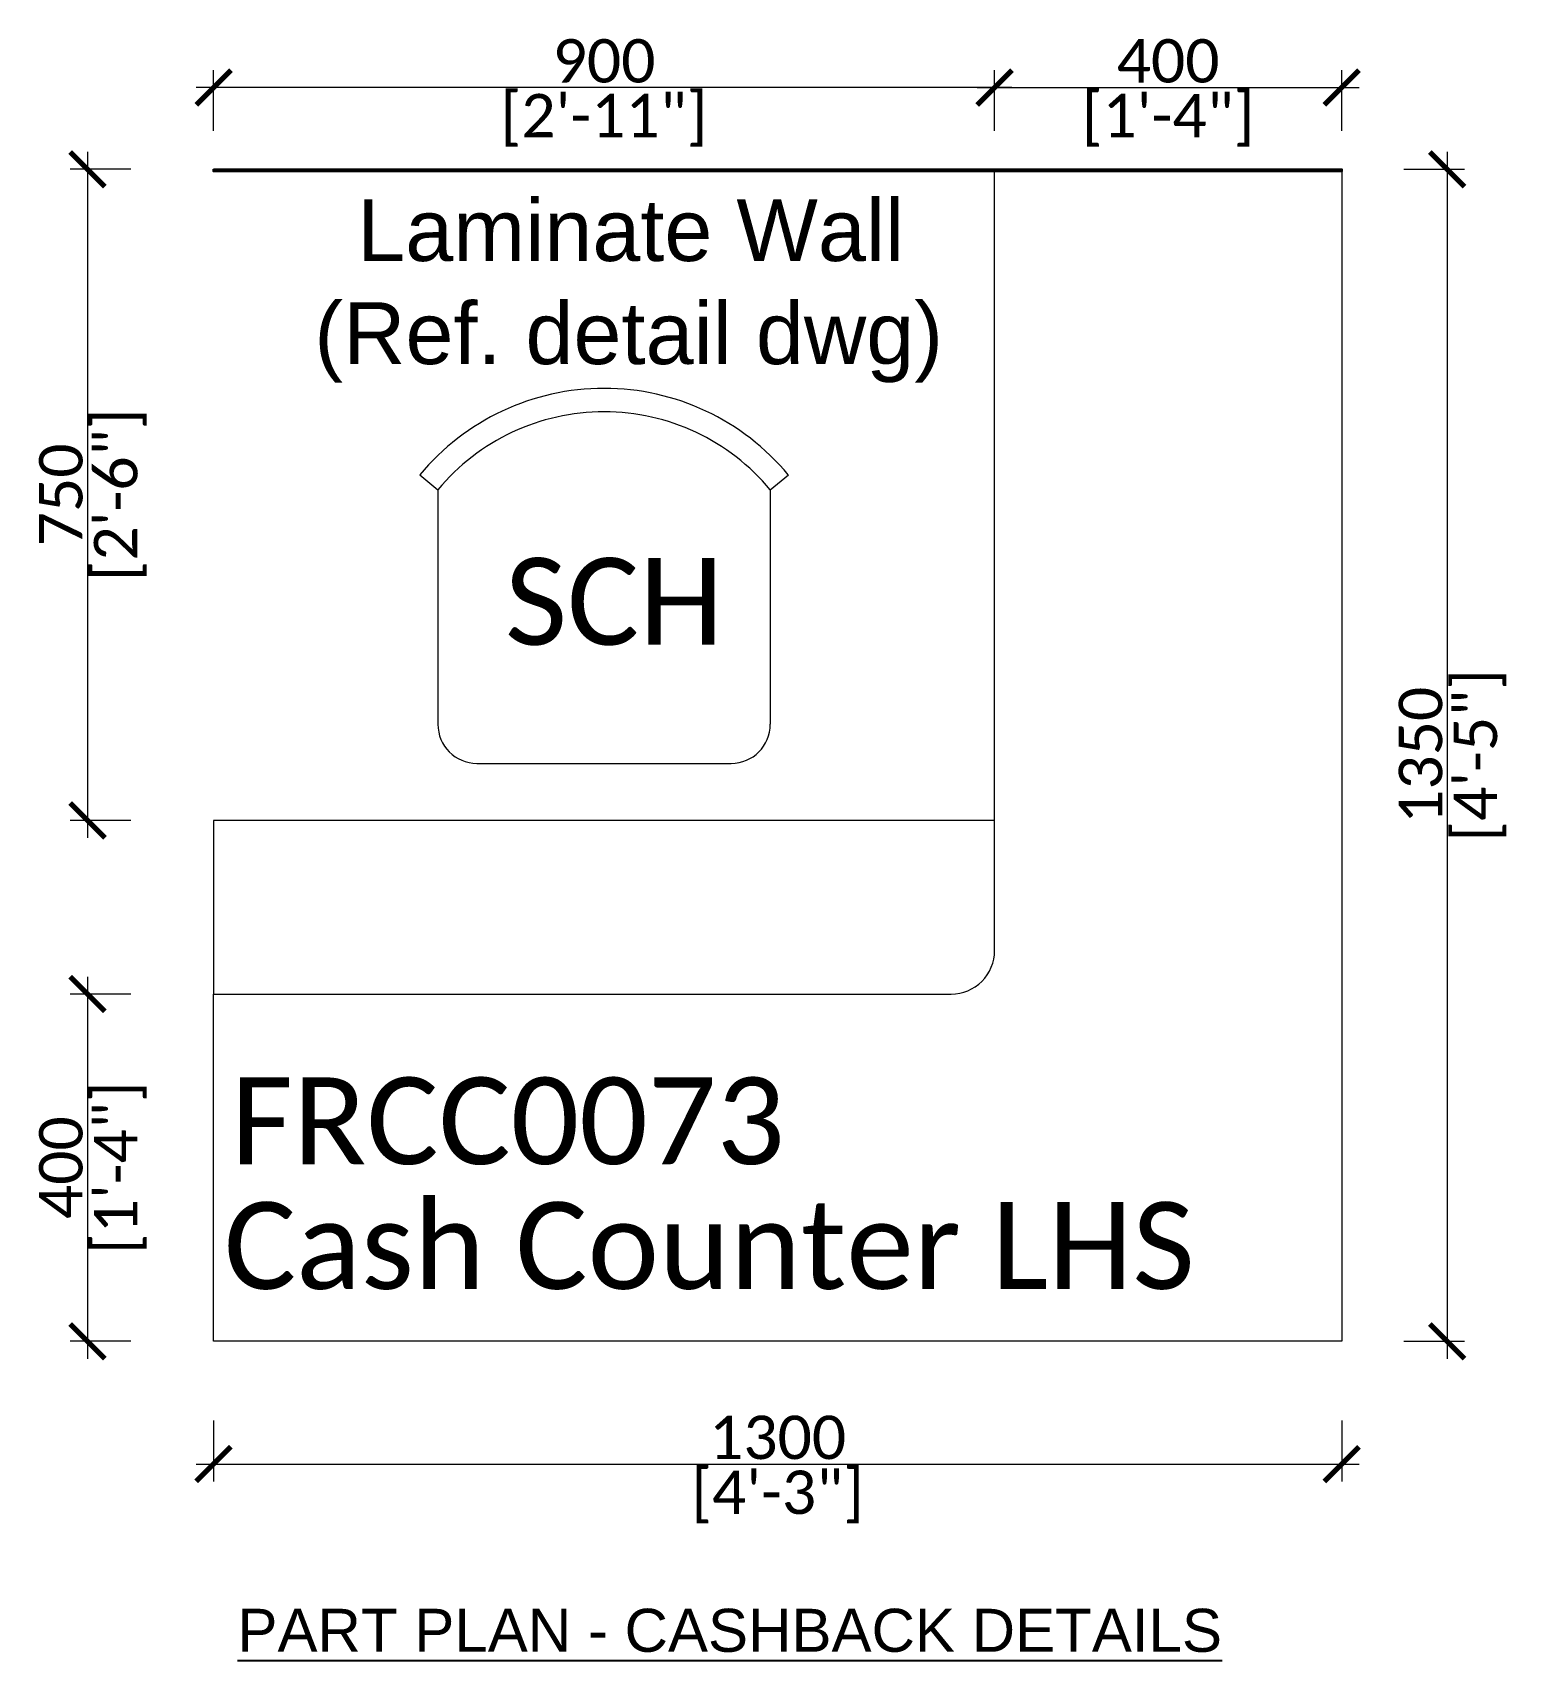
# Model space of a CAD drawing. Header units: millimetres. Extents: x 344 to 2045, y 166 to 2041.
import ezdxf

# ---------------------------------------------------------------- set-up
doc = ezdxf.new("R2010")
doc.units = ezdxf.units.MM
doc.layers.add('Fourniture', color=34, linetype='Continuous')
doc.layers.add('Text (Notes)', color=95, linetype='Continuous')
for name, color, linetype, lineweight in [('hacth', 253, 'Continuous', 13), ('Reference lines', 252, 'Continuous', 0), ('Text 1', 7, 'Continuous', 30)]:
    doc.layers.add(name, color=color, linetype=linetype, lineweight=lineweight)
doc.styles.add('arial', font='ARIALN.TTF', dxfattribs={"height": 300})
doc.styles.get("Standard").update_dxf_attribs({"font": 'arial.ttf'})
doc.styles.add('TEXT-50', font='calibril.ttf', dxfattribs={"height": 50})
doc.styles.add('TITAN', font='Cambria Math.ttf')
doc.dimstyles.new('DIM-50', dxfattribs={"dimtxt": 50, "dimasz": 40, "dimexe": 20, "dimexo": 0.0625, "dimgap": 5, "dimtad": 1, "dimdec": 0, "dimzin": 0, "dimdsep": 46, "dimtxsty": 'TEXT-50', "dimblk": 'ARCHTICK', "dimcen": 0.09, "dimdle": 20, "dimclrd": 150, "dimclre": 8, "dimclrt": 7, "dimadec": 0, "dimazin": 0, "dimtfac": 1, "dimtdec": 0, "dimtofl": 0, "dimtmove": 0, "dimatfit": 3, "dimldrblk": 'OPEN30', "dimfxl": 50, "dimfxlon": 1, "dimtolj": 1, "dimtzin": 0, "dimlwd": 5, "dimlwe": 0, "dimarcsym": 0})

# ---------------------------------------------------------------- blocks, each defined once
blk = doc.blocks.new('_ArchTick')
at = {"color": 0, "linetype": 'ByBlock', "const_width": 0.15}
blk.add_lwpolyline([(-0.5, -0.5), (0.5, 0.5)], dxfattribs=at)
blk = doc.blocks.new('*D11')
at = {"color": 8, "linetype": 'Continuous', "lineweight": 0, "ltscale": 0.5, "transparency": 16777216}
for p, q in [((1452.8, 1928.1), (1452.8, 1998.1)), ((1852.8, 1928.1), (1852.8, 1998.1))]:
    blk.add_line(p, q, dxfattribs=at)
at = {"color": 150, "linetype": 'Continuous', "lineweight": 5, "ltscale": 0.5, "transparency": 16777216}
blk.add_line((1432.8, 1978.1), (1872.8, 1978.1), dxfattribs=at)
at = {"layer": 'Defpoints', "color": 0, "linetype": 'Continuous', "ltscale": 0.5, "transparency": 16777216}
for p in [(1852.8, 1978.1), (1452.8, 1883.9), (1852.8, 1883.9)]:
    blk.add_point(p, dxfattribs=at)
at = {"color": 150, "linetype": 'Continuous', "lineweight": 5, "ltscale": 0.5, "transparency": 16777216, "xscale": 40, "yscale": 40, "zscale": 40, "rotation": 180}
blk.add_blockref('_ArchTick', (1452.8, 1978.1), dxfattribs=at)
at = {"color": 150, "linetype": 'Continuous', "lineweight": 5, "ltscale": 0.5, "transparency": 16777216, "xscale": 40, "yscale": 40, "zscale": 40}
blk.add_blockref('_ArchTick', (1852.8, 1978.1), dxfattribs=at)
at = {"color": 7, "linetype": 'Continuous', "lineweight": 0, "ltscale": 0.5, "transparency": 16777216, "char_height": 50, "attachment_point": 5, "style": 'TEXT-50'}
for s, insert in [('\\A1;400', (1652.8, 2008.6)), ('\\A1;[1\'-4"]', (1652.8, 1940.4))]:
    blk.add_mtext(s, dxfattribs=dict(at, insert=insert))
blk = doc.blocks.new('_Open30')
at = {"color": 0, "linetype": 'ByBlock', "lineweight": -2}
for p, q in [((-1, 0.268), (0, 0)), ((0, 0), (-1, -0.268)), ((0, 0), (-1, 0))]:
    blk.add_line(p, q, dxfattribs=at)
blk = doc.blocks.new('*D12')
at = {"color": 8, "linetype": 'Continuous', "lineweight": 0, "ltscale": 0.5, "transparency": 16777216}
for p, q in [((552.8, 442.5), (552.8, 372.5)), ((1852.8, 442.5), (1852.8, 372.5))]:
    blk.add_line(p, q, dxfattribs=at)
at = {"color": 150, "linetype": 'Continuous', "lineweight": 5, "ltscale": 0.5, "transparency": 16777216}
blk.add_line((532.8, 392.5), (1872.8, 392.5), dxfattribs=at)
at = {"layer": 'Defpoints', "color": 0, "linetype": 'Continuous', "ltscale": 0.5, "transparency": 16777216}
for p in [(1852.8, 733.9), (552.8, 533.9), (1852.8, 392.5)]:
    blk.add_point(p, dxfattribs=at)
at = {"color": 150, "linetype": 'Continuous', "lineweight": 5, "ltscale": 0.5, "transparency": 16777216, "xscale": 40, "yscale": 40, "zscale": 40, "rotation": 180}
blk.add_blockref('_ArchTick', (552.8, 392.5), dxfattribs=at)
at = {"color": 150, "linetype": 'Continuous', "lineweight": 5, "ltscale": 0.5, "transparency": 16777216, "xscale": 40, "yscale": 40, "zscale": 40}
blk.add_blockref('_ArchTick', (1852.8, 392.5), dxfattribs=at)
at = {"color": 7, "linetype": 'Continuous', "lineweight": 0, "ltscale": 0.5, "transparency": 16777216, "char_height": 50, "attachment_point": 5, "style": 'TEXT-50'}
for s, insert in [('\\A1;1300', (1202.8, 423)), ('\\A1;[4\'-3"]', (1202.8, 354.7))]:
    blk.add_mtext(s, dxfattribs=dict(at, insert=insert))
blk = doc.blocks.new('*D13')
at = {"color": 150, "linetype": 'Continuous', "lineweight": 5, "ltscale": 0.5, "transparency": 16777216}
blk.add_line((407.6, 1903.9), (407.6, 1113.9), dxfattribs=at)
at = {"color": 8, "linetype": 'Continuous', "lineweight": 0, "ltscale": 0.5, "transparency": 16777216}
for p, q in [((457.6, 1883.9), (387.6, 1883.9)), ((457.6, 1133.9), (387.6, 1133.9))]:
    blk.add_line(p, q, dxfattribs=at)
at = {"layer": 'Defpoints', "color": 0, "linetype": 'Continuous', "ltscale": 0.5, "transparency": 16777216}
for p in [(552.9, 1883.9), (407.6, 1133.9), (552.8, 1133.9)]:
    blk.add_point(p, dxfattribs=at)
at = {"color": 150, "linetype": 'Continuous', "lineweight": 5, "ltscale": 0.5, "transparency": 16777216, "xscale": 40, "yscale": 40, "zscale": 40}
for p, rotation in [((407.6, 1883.9), 90), ((407.6, 1133.9), 270)]:
    blk.add_blockref('_ArchTick', p, dxfattribs=dict(at, rotation=rotation))
at = {"color": 7, "linetype": 'Continuous', "lineweight": 0, "ltscale": 0.5, "transparency": 16777216, "char_height": 50, "attachment_point": 5, "rotation": 90, "style": 'TEXT-50'}
for s, insert in [('\\A1;[2\'-6"]', (445.3, 1508.9)), ('\\A1;750', (377, 1508.9))]:
    blk.add_mtext(s, dxfattribs=dict(at, insert=insert))
blk = doc.blocks.new('*D14')
at = {"color": 150, "linetype": 'Continuous', "lineweight": 5, "ltscale": 0.5, "transparency": 16777216}
blk.add_line((407.6, 953.9), (407.6, 513.9), dxfattribs=at)
at = {"color": 8, "linetype": 'Continuous', "lineweight": 0, "ltscale": 0.5, "transparency": 16777216}
for p, q in [((457.6, 933.9), (387.6, 933.9)), ((457.6, 533.9), (387.6, 533.9))]:
    blk.add_line(p, q, dxfattribs=at)
at = {"layer": 'Defpoints', "color": 0, "linetype": 'Continuous', "ltscale": 0.5, "transparency": 16777216}
for p in [(552.8, 933.9), (407.6, 533.9), (552.8, 533.9)]:
    blk.add_point(p, dxfattribs=at)
at = {"color": 150, "linetype": 'Continuous', "lineweight": 5, "ltscale": 0.5, "transparency": 16777216, "xscale": 40, "yscale": 40, "zscale": 40}
for p, rotation in [((407.6, 933.9), 90), ((407.6, 533.9), 270)]:
    blk.add_blockref('_ArchTick', p, dxfattribs=dict(at, rotation=rotation))
at = {"color": 7, "linetype": 'Continuous', "lineweight": 0, "ltscale": 0.5, "transparency": 16777216, "char_height": 50, "attachment_point": 5, "rotation": 90, "style": 'TEXT-50'}
for s, insert in [('\\A1;[1\'-4"]', (445.3, 733.9)), ('\\A1;400', (377, 733.9))]:
    blk.add_mtext(s, dxfattribs=dict(at, insert=insert))
blk = doc.blocks.new('*D15')
at = {"color": 150, "linetype": 'Continuous', "lineweight": 5, "ltscale": 0.5, "transparency": 16777216}
blk.add_line((1974.5, 1903.9), (1974.5, 513.9), dxfattribs=at)
at = {"color": 8, "linetype": 'Continuous', "lineweight": 0, "ltscale": 0.5, "transparency": 16777216}
for p, q in [((1924.5, 1883.9), (1994.5, 1883.9)), ((1924.5, 533.9), (1994.5, 533.9))]:
    blk.add_line(p, q, dxfattribs=at)
at = {"layer": 'Defpoints', "color": 0, "linetype": 'Continuous', "ltscale": 0.5, "transparency": 16777216}
for p in [(1852.8, 1883.9), (1620.9, 533.9), (1974.5, 533.9)]:
    blk.add_point(p, dxfattribs=at)
at = {"color": 150, "linetype": 'Continuous', "lineweight": 5, "ltscale": 0.5, "transparency": 16777216, "xscale": 40, "yscale": 40, "zscale": 40}
for p, rotation in [((1974.5, 1883.9), 90), ((1974.5, 533.9), 270)]:
    blk.add_blockref('_ArchTick', p, dxfattribs=dict(at, rotation=rotation))
at = {"color": 7, "linetype": 'Continuous', "lineweight": 0, "ltscale": 0.5, "transparency": 16777216, "char_height": 50, "attachment_point": 5, "rotation": 90, "style": 'TEXT-50'}
for s, insert in [('\\A1;[4\'-5"]', (2012.2, 1208.9)), ('\\A1;1350', (1943.9, 1208.9))]:
    blk.add_mtext(s, dxfattribs=dict(at, insert=insert))
blk = doc.blocks.new('*D16')
at = {"color": 8, "linetype": 'Continuous', "lineweight": 0, "ltscale": 0.5, "transparency": 16777216}
for p, q in [((552.9, 1928.1), (552.9, 1998.1)), ((1452.8, 1928.1), (1452.8, 1998.1))]:
    blk.add_line(p, q, dxfattribs=at)
at = {"color": 150, "linetype": 'Continuous', "lineweight": 5, "ltscale": 0.5, "transparency": 16777216}
blk.add_line((1472.8, 1978.1), (532.9, 1978.1), dxfattribs=at)
at = {"layer": 'Defpoints', "color": 0, "linetype": 'Continuous', "ltscale": 0.5, "transparency": 16777216}
for p in [(552.9, 1978.1), (552.9, 1883.9), (1452.8, 1883.9)]:
    blk.add_point(p, dxfattribs=at)
at = {"color": 150, "linetype": 'Continuous', "lineweight": 5, "ltscale": 0.5, "transparency": 16777216, "xscale": 40, "yscale": 40, "zscale": 40, "rotation": 180}
blk.add_blockref('_ArchTick', (552.9, 1978.1), dxfattribs=at)
at = {"color": 150, "linetype": 'Continuous', "lineweight": 5, "ltscale": 0.5, "transparency": 16777216, "xscale": 40, "yscale": 40, "zscale": 40}
blk.add_blockref('_ArchTick', (1452.8, 1978.1), dxfattribs=at)
at = {"color": 7, "linetype": 'Continuous', "lineweight": 0, "ltscale": 0.5, "transparency": 16777216, "char_height": 50, "attachment_point": 5, "style": 'TEXT-50'}
for s, insert in [('\\A1;900', (1002.8, 2008.6)), ('\\A1;[2\'-11"]', (1002.8, 1940.4))]:
    blk.add_mtext(s, dxfattribs=dict(at, insert=insert))

msp = doc.modelspace()

# ---------------------------------------------------------------- hatches: boundary and pattern name
at = {"layer": 'hacth', "transparency": 33554687}
h = msp.add_hatch(color=3, dxfattribs=at)
h.dxf.hatch_style = 1
h.paths.add_polyline_path([(552.9, 1883.9), (1852.8, 1883.9), (1852.8, 1881.4), (552.9, 1881.4)])

# ---------------------------------------------------------------- linework, layer by layer
msp.add_lwpolyline([(552.9, 1883.9), (1852.8, 1883.9), (1852.8, 1881.4), (552.9, 1881.4)], close=True)
at = {"layer": 'Fourniture', "lineweight": 9}
for p, q in [((790.5, 1531.9), (811.3, 1514.6)), ((1194.4, 1514.6), (1215.2, 1531.9)), ((811.3, 1514.6), (811.3, 1244.6)), ((1194.4, 1514.6), (1194.4, 1244.6)), ((856.3, 1199.6), (1149.4, 1199.6))]:
    msp.add_line(p, q, dxfattribs=at)
for centre, major_axis, start_param, end_param in [((1002.8, 1355.8), (-0.4, -275.8), 2.264316, 4.021413), ((1002.8, 1355.8), (-0.4, -248.8), 2.264469, 4.021567), ((856.3, 1244.6), (-31.8, -31.8), 5.497787, 7.068583), ((1149.4, 1244.6), (31.8, -31.8), -0.785398, 0.785398)]:
    msp.add_ellipse(centre, major_axis=major_axis, ratio=1, start_param=start_param, end_param=end_param, dxfattribs=at)
at = {"layer": 'Reference lines', "color": 3, "ltscale": 13}
msp.add_lwpolyline([(1452.8, 983.9), (1452.8, 1883.9), (1852.8, 1883.9), (1852.8, 533.9), (552.8, 533.9), (552.8, 933.9), (1402.8, 933.9, 0.414214)], format="xyb", close=True, dxfattribs=at)
at = {"layer": 'Reference lines', "color": 251, "ltscale": 13, "true_color": 0x636466}
msp.add_lwpolyline([(1452.8, 1133.9), (552.9, 1133.9), (552.8, 933.9)], dxfattribs=at)

# ---------------------------------------------------------------- texts
at = {"insert": (580.3, 225.8), "char_height": 49.551, "attachment_point": 1}
msp.add_mtext_dynamic_manual_height_columns('{\\LPART PLAN - CASHBACK DETAILS}', width=1279.483, gutter_width=2.48, heights=[0], dxfattribs=at)
at = {"layer": 'Text (Notes)', "ltscale": 25, "char_height": 100, "attachment_point": 1, "rotation": 360, "style": 'arial'}
for s, insert in [('{\\fCalibri Light|b0|i0|c0|p34;SCH}', (888.6, 1436.2)), ('{\\fCalibri Light|b0|i0|c0|p34;FRCC0073}', (572.8, 837.9)), ('{\\fCalibri Light|b0|i0|c0|p34;Cash Counter LHS}', (564.9, 694.2))]:
    msp.add_mtext_dynamic_manual_height_columns(s, width=1292.369, gutter_width=15, heights=[0], dxfattribs=dict(at, insert=insert))
at = {"layer": 'Text 1', "insert": (337.2, 1849.5), "char_height": 71.236, "width": 1378.438, "attachment_point": 1, "rotation": 360, "style": 'TITAN'}
msp.add_mtext('\\pi381.0984;{\\fArial|b0|i0|c0|p34;Laminate Wall\\P\\pi331.75346;(Ref. detail dwg)}', dxfattribs=at)

# ---------------------------------------------------------------- dimensions: what is measured, and where the dimension line sits
at = {"linetype": 'Continuous', "lineweight": 0, "ltscale": 0.5}
for base, p1, p2, override, picture, middle in [((552.9, 1978.1), (1452.8, 1883.9), (552.9, 1883.9), {"dimpost": '\\X', "dimtmove": 1}, '*D16', (1002.8, 1978.1)), ((1852.8, 1978.1), (1452.8, 1883.9), (1852.8, 1883.9), {"dimpost": '\\X', "dimtmove": 1}, '*D11', (1652.8, 1978.1)), ((1852.8, 392.5), (552.8, 533.9), (1852.8, 733.9), {"dimpost": '\\X'}, '*D12', (1202.8, 392.5))]:
    dim = msp.add_linear_dim(base=base, p1=p1, p2=p2, dimstyle='DIM-50', override=override, dxfattribs=at)
    dim.commit()
    dim.dimension.update_dxf_attribs({"geometry": picture, "text_midpoint": middle})
for base, p1, p2, override, picture, middle in [((407.6, 1133.9), (552.9, 1883.9), (552.8, 1133.9), {"dimpost": '\\X'}, '*D13', (407.6, 1508.9)), ((1974.5, 533.9), (1852.8, 1883.9), (1620.9, 533.9), {"dimpost": '\\X'}, '*D15', (1974.5, 1208.9)), ((407.6, 533.9), (552.8, 933.9), (552.8, 533.9), {"dimpost": '\\X', "dimtmove": 1}, '*D14', (407.6, 733.9))]:
    dim = msp.add_linear_dim(base=base, p1=p1, p2=p2, angle=90, dimstyle='DIM-50', override=override, dxfattribs=at)
    dim.commit()
    dim.dimension.update_dxf_attribs({"geometry": picture, "text_midpoint": middle})

doc.saveas('drawing.dxf')
